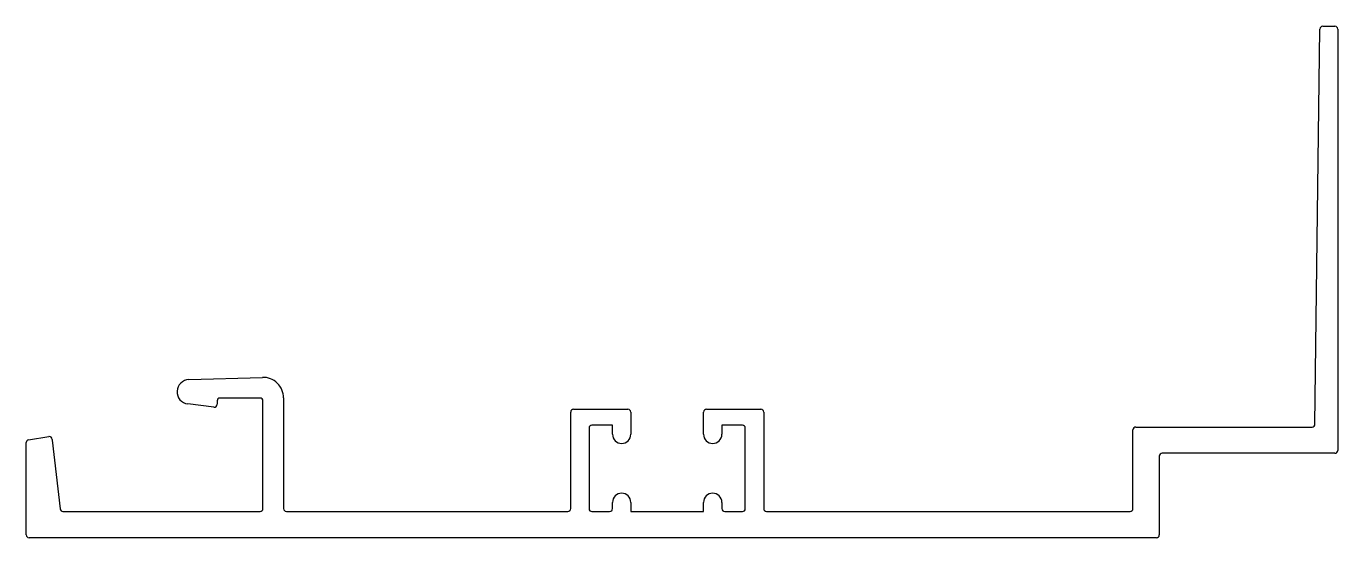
# Model space of a CAD drawing. Header units: inches. Extents: x -63 to 52, y 0 to 45.
import ezdxf

# ---------------------------------------------------------------- set-up
doc = ezdxf.new("R2010")
doc.units = ezdxf.units.IN
doc.header["$MEASUREMENT"] = 0
doc.layers.add('BEAD', color=152, linetype='Continuous')

msp = doc.modelspace()

# ---------------------------------------------------------------- linework, layer by layer
at = {"layer": 'BEAD', "color": 7, "lineweight": -2}
for p, q in [((50.85, 44.95), (51.92, 44.95)), ((50.17, 10.08), (50.6, 44.7)), ((52.17, 44.7), (52.17, 7.79)), ((-48.38, 13.99), (-41.94, 14.19)), ((-46.18, 11.58), (-48.47, 11.86)), ((-45.9, 12.13), (-45.9, 11.83)), ((-42.14, 12.38), (-45.65, 12.38)), ((-41.89, 2.69), (-41.89, 12.13)), ((-40.09, 12.39), (-40.09, 2.69)), ((-14.96, 2.69), (-14.96, 11.15)), ((-14.71, 11.4), (-9.95, 11.4)), ((-9.7, 11.15), (-9.7, 9.2)), ((-3.33, 9.2), (-3.33, 11.15)), ((-3.08, 11.4), (1.68, 11.4)), ((1.93, 11.15), (1.93, 2.69)), ((-13.35, 9.75), (-13.35, 2.69)), ((-11.3, 10), (-13.1, 10)), ((-11.3, 9.2), (-11.3, 10)), ((0.07, 10), (-1.73, 10)), ((-1.73, 10), (-1.73, 9.2)), ((0.32, 2.69), (0.32, 9.75)), ((34.25, 2.69), (34.25, 9.59)), ((34.5, 9.84), (49.92, 9.84)), ((-62.61, 0.39), (-62.61, 8.47)), ((-62.4, 8.71), (-60.64, 9.01)), ((-60.34, 8.76), (-60.34, 8.74)), ((-60.33, 8.68), (-59.65, 2.66)), ((36.55, 7.29), (36.55, 0.39)), ((51.92, 7.54), (36.8, 7.54)), ((-59.4, 2.44), (-42.14, 2.44)), ((-39.84, 2.44), (-15.21, 2.44)), ((-13.1, 2.44), (-11.55, 2.44)), ((-11.3, 2.69), (-11.3, 3.24)), ((-9.7, 3.24), (-9.7, 2.69)), ((-9.7, 2.69), (-9.7, 2.44)), ((-9.7, 2.44), (-3.33, 2.44)), ((-3.33, 2.44), (-3.33, 3.24)), ((-1.73, 3.24), (-1.73, 2.69)), ((-1.48, 2.44), (0.07, 2.44)), ((2.18, 2.44), (34, 2.44)), ((36.3, 0.14), (-62.36, 0.14))]:
    msp.add_line(p, q, dxfattribs=at)
for centre, radius, start, end in [((50.85, 44.7), 0.25, 90, 179.2983), ((51.92, 44.7), 0.25, 0, 90), ((-48.34, 12.92), 1.07, 91.8019, 263), ((-41.89, 12.39), 1.8, 360, 91.8019), ((-46.15, 11.83), 0.251, 263, 0), ((-45.65, 12.13), 0.251, 90, 180), ((-42.14, 12.13), 0.251, 0, 90), ((-14.71, 11.15), 0.25, 90, 180), ((-9.95, 11.15), 0.25, 0, 90), ((-3.08, 11.15), 0.25, 90, 180), ((1.68, 11.15), 0.25, 0, 90), ((-13.1, 9.75), 0.251, 90, 180), ((-10.5, 9.2), 0.802, 180, 0), ((-2.53, 9.2), 0.802, 180, 0), ((0.07, 9.75), 0.251, 0, 90), ((34.5, 9.59), 0.25, 90, 180), ((49.92, 10.09), 0.25, 270, 359.2983), ((-62.36, 8.47), 0.25, 99.4442, 180), ((-60.59, 8.76), 0.25, 90, 101.2129), ((-60.59, 8.76), 0.25, 0.0001, 90), ((-60.09, 8.74), 0.25, 180, 192.9699), ((36.8, 7.29), 0.25, 90, 180), ((51.92, 7.79), 0.25, 270, 0), ((-10.5, 3.24), 0.802, 0, 180), ((-2.53, 3.24), 0.802, 0, 180), ((-59.4, 2.69), 0.25, 186.4849, 270), ((-42.14, 2.69), 0.25, 270, 360), ((-39.84, 2.69), 0.25, 180, 270), ((-15.21, 2.69), 0.25, 270, 360), ((-13.1, 2.69), 0.251, 180, 270), ((-11.55, 2.69), 0.251, 270, 360), ((-1.48, 2.69), 0.251, 180, 270), ((0.07, 2.69), 0.251, 270, 360), ((2.18, 2.69), 0.25, 180, 270), ((34, 2.69), 0.25, 270, 360), ((-62.36, 0.39), 0.25, 180, 270), ((36.3, 0.39), 0.25, 270, 360)]:
    msp.add_arc(centre, radius, start, end, dxfattribs=at)

doc.saveas('drawing.dxf')
